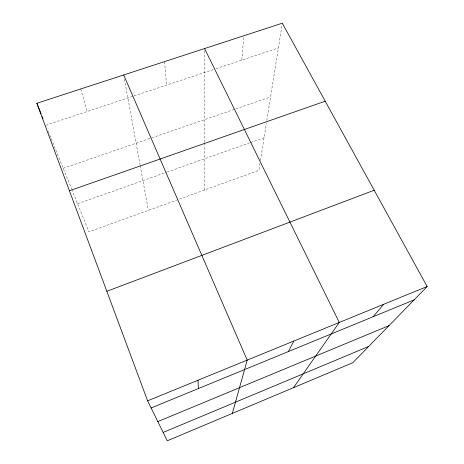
<?xml version="1.0" encoding="UTF-8"?>
<svg xmlns="http://www.w3.org/2000/svg" width="464" height="464" viewBox="0 0 464 464"><rect width="100%" height="100%" fill="white"/><g stroke="black" fill="none" stroke-linecap="round" stroke-linejoin="round"><path stroke-width="0.35" stroke-dasharray="2.32 1.74" d="M204.369 190.089L204.438 143.144M204.438 142.431L204.578 49.265M241.796 60.111L243.826 35.757M259.985 163.293L258.86 170.375L88.966 231.843L71.862 189.666M260.437 160.457L266.371 123.227M266.806 120.466L282.303 23.2M77.575 203.748L166.506 172.266M167.179 172.028L249.934 142.738M250.606 142.5L264.057 137.738M63.208 168.316L150.991 138.104M151.67 137.872L235.068 109.168M235.753 108.936L270.553 96.959M45.75 125.257L133.313 96.164M133.992 95.938L213.347 69.565M216.056 68.666L278.359 47.96M48.198 131.289L71.589 188.999M80.724 88.972L87.226 111.476M124.451 79.141L140.099 165.027M140.227 165.735L148.352 210.354M164.54 61.625L166.576 85.109"/><path stroke-width="0.7" d="M232.331 413.412L247.208 360.105L123.691 74.953M288.364 351.567L293.787 341.057M293.503 387.672L339.283 322.451L204.578 48.563M373.114 316.732L383.728 304.28M427.158 286.52L352.814 362.709L167.26 440.8L147.61 400.826L36.842 103.292L282.303 23.2L427.158 286.52L147.61 400.826M163.148 432.436L368.671 346.457M157.824 421.602L388.977 325.647M151.125 407.978L414.126 299.877M106.836 291.305L374.199 190.246M69.409 190.768L325.218 101.204M36.842 103.292L41.163 113.941M42.241 116.603L43.053 118.604M198.029 380.213L198.395 388.548"/></g></svg>
